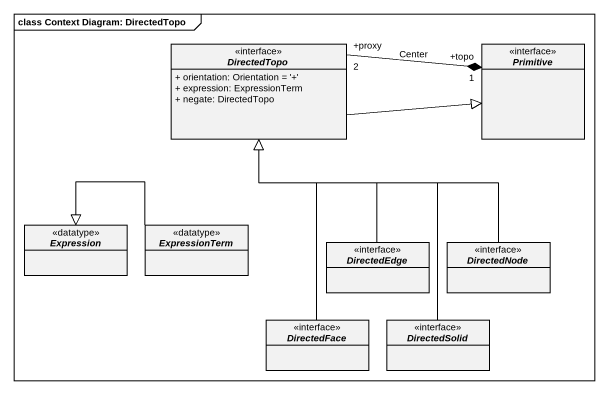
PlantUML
@startuml
mainframe class Context Diagram: DirectedTopo
hide circle
hide empty members
skinparam classAttributeIconSize 0
interface DirectedTopo {
  + orientation: Orientation = '+'
  + expression: ExpressionTerm
  + negate: DirectedTopo
}
interface Primitive
interface Expression <<datatype>>
interface ExpressionTerm <<datatype>>
interface DirectedEdge
interface DirectedNode
interface DirectedFace
interface DirectedSolid
DirectedTopo -right-|> Primitive
Primitive "+topo\n1" *-left- "+proxy\n2" DirectedTopo : Center
ExpressionTerm -left-|> Expression
DirectedEdge -up-|> DirectedTopo
DirectedNode -up-|> DirectedTopo
DirectedFace -up-|> DirectedTopo
DirectedSolid -up-|> DirectedTopo
@enduml
